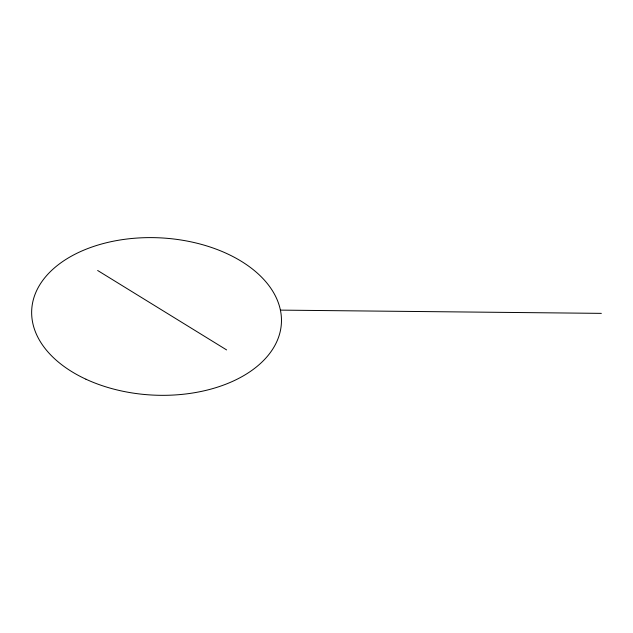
<?xml version="1.0" encoding="UTF-8"?>
<svg xmlns="http://www.w3.org/2000/svg" width="633" height="633" viewBox="0 0 633 633"><rect width="100%" height="100%" fill="white"/><g stroke="black" fill="none" stroke-linecap="round" stroke-linejoin="round"><path stroke-width="0.95" d="M280.379 310.123L601.35 313.367M97.656 270.489L226.598 349.914M85.953 379.214A125.017 78.698 3 0 0 281.092 326.549A125.017 78.698 3 0 0 102.609 243.729A125.017 78.698 3 0 0 85.953 379.214"/></g></svg>
